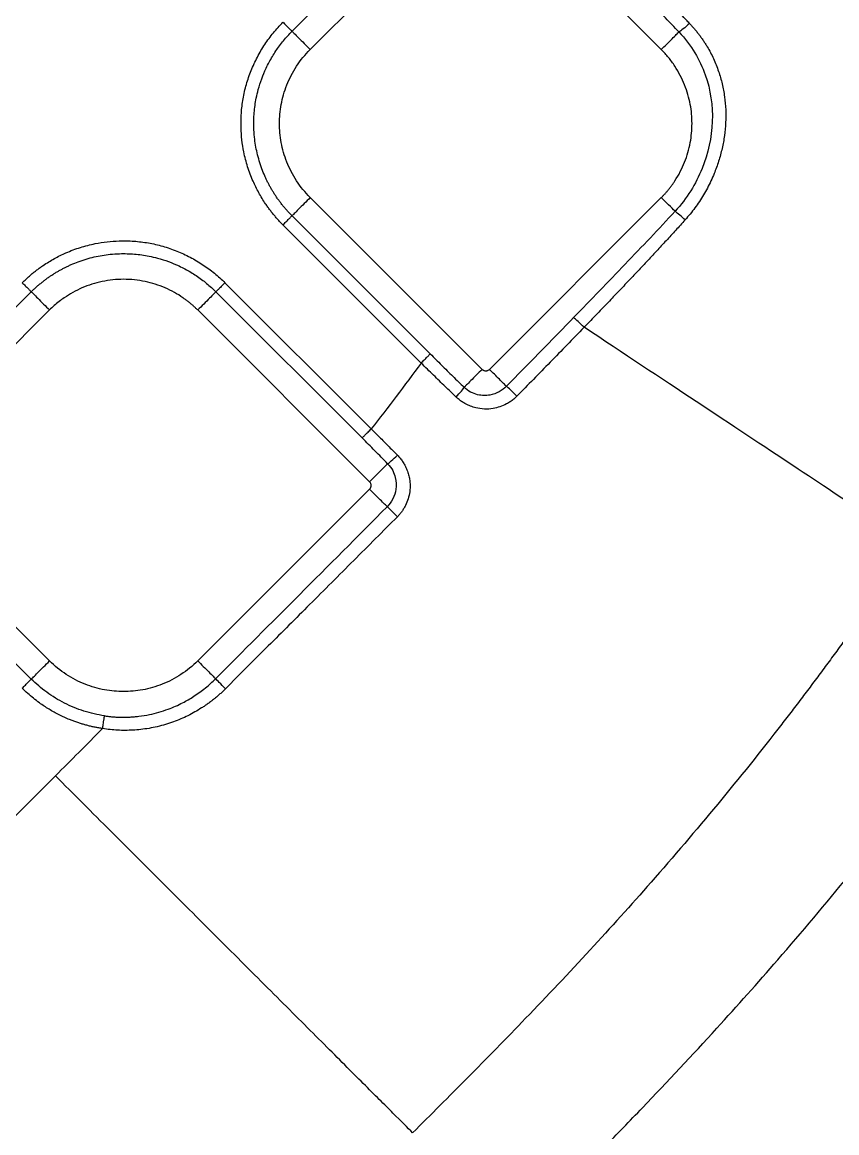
# Model space of a CAD drawing. Extents: x 0 to 84, y -21 to 126.
# Drawn here: x 52.936 to 56.058, y 29.942 to 34.201 of the extents above; entities that cross this region are included whole.
import ezdxf

# ---------------------------------------------------------------- set-up
doc = ezdxf.new("R2010")
doc.units = 0
doc.header["$MEASUREMENT"] = 0
doc.layers.add('1', color=4, linetype='Continuous')

# ---------------------------------------------------------------- blocks, each defined once
blk = doc.blocks.new('PRODIGY')
at = {"layer": '1', "color": 3, "linetype": 'Continuous', "lineweight": 25}
for p, q in [((53.9703, 34.1665), (54.6289, 34.8251)), ((54.04, 34.0968), (54.6986, 34.7554)), ((55.3856, 34.0968), (54.7269, 34.7554)), ((54.04, 33.5288), (54.6986, 32.8701)), ((54.7269, 32.8701), (55.3856, 33.5288)), ((53.9703, 33.4591), (54.5001, 32.9292)), ((54.4652, 32.8944), (53.9354, 33.4242)), ((53.7134, 33.2022), (54.2739, 32.6418)), ((52.3125, 32.5087), (52.9712, 33.1674)), ((54.239, 32.6069), (53.6786, 33.1674)), ((52.3822, 32.439), (53.0409, 33.0977)), ((54.2675, 32.439), (53.6089, 33.0977)), ((53.0409, 31.752), (52.3822, 32.4107)), ((53.6089, 31.752), (54.2675, 32.4107)), ((52.9712, 31.6823), (52.3125, 32.341)), ((52.8979, 31.1457), (53.0636, 31.3113))]:
    blk.add_line(p, q, dxfattribs=at)
for points, knots in [([(55.4937, 34.1965), (55.4897, 34.2007), (55.4789, 34.2121), (55.4584, 34.2335), (55.4312, 34.2615), (55.4012, 34.2919), (55.3718, 34.3215), (55.3421, 34.3511), (55.3096, 34.3831), (55.2783, 34.4138), (55.2582, 34.4334), (55.2503, 34.4411)], [0, 0, 0, 0, 0.051204, 0.137464, 0.257834, 0.391154, 0.509246, 0.619732, 0.756054, 0.904484, 1, 1, 1, 1]), ([(55.4531, 34.1643), (55.4446, 34.1732), (55.4276, 34.1909), (55.4019, 34.2176), (55.3759, 34.2443), (55.3497, 34.271), (55.3233, 34.2979), (55.2966, 34.3248), (55.2697, 34.3519), (55.2427, 34.379), (55.2246, 34.3972), (55.2155, 34.4063)], [0, 0, 0, 0, 0.108732, 0.218035, 0.327919, 0.438395, 0.549474, 0.661165, 0.773478, 0.88642, 1, 1, 1, 1]), ([(53.9354, 33.4242), (53.9319, 33.4278), (53.9249, 33.4349), (53.9148, 33.4459), (53.905, 33.4571), (53.8955, 33.4687), (53.8863, 33.4805), (53.8774, 33.4926), (53.8622, 33.5144), (53.8422, 33.547), (53.8188, 33.5943), (53.7991, 33.6465), (53.7816, 33.7146), (53.7739, 33.7838), (53.7752, 33.8521), (53.7819, 33.908), (53.7944, 33.9631), (53.8128, 34.0167), (53.8367, 34.0681), (53.8606, 34.1085), (53.8819, 34.1391), (53.8987, 34.161), (53.9165, 34.1818), (53.9291, 34.1948), (53.9354, 34.2013)], [0, 0, 0, 0, 0.017341, 0.034665, 0.051985, 0.069313, 0.086663, 0.104047, 0.121478, 0.179141, 0.236743, 0.304922, 0.372836, 0.480686, 0.54577, 0.610337, 0.67596, 0.741895, 0.807114, 0.872629, 0.904913, 0.936849, 0.968517, 1, 1, 1, 1]), ([(53.9354, 34.2013), (53.9393, 34.1974), (53.9435, 34.1933), (53.9515, 34.1853), (53.9553, 34.1815), (53.9618, 34.1749), (53.9645, 34.1723), (53.9684, 34.1683), (53.9697, 34.1671), (53.9703, 34.1665)], [0, 0, 0, 0, 0.25, 0.25, 0.5, 0.5, 0.75, 0.75, 1, 1, 1, 1]), ([(53.9703, 33.4591), (53.967, 33.4624), (53.9605, 33.469), (53.9511, 33.4792), (53.9421, 33.4896), (53.9334, 33.5001), (53.9251, 33.5108), (53.9171, 33.5216), (53.9095, 33.5326), (53.9023, 33.5436), (53.8954, 33.5547), (53.8889, 33.5659), (53.8827, 33.5771), (53.8768, 33.5884), (53.8712, 33.5999), (53.8636, 33.6167), (53.8504, 33.6495), (53.8355, 33.6991), (53.8266, 33.7526), (53.8231, 33.8041), (53.8244, 33.8542), (53.8312, 33.9027), (53.8447, 33.9606), (53.8616, 34.0068), (53.8823, 34.048), (53.8947, 34.0699), (53.908, 34.091), (53.9223, 34.1112), (53.9375, 34.1306), (53.9534, 34.1491), (53.9647, 34.1607), (53.9703, 34.1665)], [0, 0, 0, 0, 0.017777, 0.035429, 0.05295, 0.070334, 0.087578, 0.104677, 0.121626, 0.138421, 0.155059, 0.171536, 0.18785, 0.204007, 0.220236, 0.23663, 0.2744, 0.355233, 0.434068, 0.480754, 0.552371, 0.624938, 0.667358, 0.779414, 0.811539, 0.843523, 0.875325, 0.90691, 0.938239, 0.96928, 1, 1, 1, 1]), ([(53.9703, 34.1665), (53.9716, 34.1652), (53.9743, 34.1625), (53.9826, 34.1541), (53.9883, 34.1484), (54.0016, 34.1351), (54.0092, 34.1275), (54.0247, 34.112), (54.0326, 34.1041), (54.04, 34.0968)], [0, 0, 0, 0, 0.25, 0.25, 0.5, 0.5, 0.75, 0.75, 1, 1, 1, 1]), ([(55.3856, 34.0968), (55.3922, 34.1034), (55.3993, 34.1105), (55.4133, 34.1245), (55.4203, 34.1315), (55.4329, 34.1441), (55.4385, 34.1497), (55.4475, 34.1587), (55.4509, 34.1621), (55.4531, 34.1643)], [0, 0, 0, 0, 0.25, 0.25, 0.5, 0.5, 0.75, 0.75, 1, 1, 1, 1]), ([(55.4531, 34.1643), (55.4774, 34.1387), (55.4974, 34.1119), (55.5305, 34.0567), (55.5437, 34.0284), (55.5743, 33.9415), (55.583, 33.8812), (55.5787, 33.7597), (55.5656, 33.6984), (55.518, 33.5812), (55.4835, 33.5252), (55.4383, 33.4761)], [0, 0, 0, 0, 0.125, 0.125, 0.25, 0.25, 0.5, 0.5, 0.75, 0.75, 1, 1, 1, 1]), ([(55.4937, 34.1965), (55.4856, 34.1888), (55.477, 34.1812), (55.4624, 34.1697), (55.4564, 34.1656), (55.4531, 34.1643)], [0, 0, 0, 0, 0.5, 0.5, 1, 1, 1, 1]), ([(55.4937, 34.1965), (55.4969, 34.1931), (55.5032, 34.1864), (55.5123, 34.1759), (55.5211, 34.1652), (55.5297, 34.1542), (55.5381, 34.1429), (55.5461, 34.1313), (55.5539, 34.1194), (55.5679, 34.0967), (55.5863, 34.0617), (55.6054, 34.0139), (55.6195, 33.9649), (55.6316, 33.8995), (55.6343, 33.8326), (55.6281, 33.7664), (55.6191, 33.717), (55.6058, 33.6681), (55.5908, 33.6267), (55.5758, 33.5926), (55.5622, 33.5654), (55.5475, 33.5391), (55.5315, 33.5137), (55.5144, 33.4892), (55.4962, 33.4655), (55.4832, 33.4506), (55.4766, 33.4432)], [0, 0, 0, 0, 0.016737, 0.033527, 0.050381, 0.067312, 0.084331, 0.101452, 0.118688, 0.136051, 0.198657, 0.262355, 0.323008, 0.384058, 0.504054, 0.56415, 0.624573, 0.685583, 0.746728, 0.78347, 0.819977, 0.856273, 0.892389, 0.928356, 0.964213, 1, 1, 1, 1]), ([(54.04, 33.5288), (54.0204, 33.5484), (54.0028, 33.57), (53.9728, 33.616), (53.9603, 33.6402), (53.9408, 33.6897), (53.9336, 33.7148), (53.9244, 33.7646), (53.9223, 33.7891), (53.9223, 33.8364), (53.9244, 33.861), (53.9336, 33.9107), (53.9408, 33.9359), (53.9603, 33.9853), (53.9728, 34.0096), (54.0028, 34.0555), (54.0204, 34.0772), (54.04, 34.0968)], [0, 0, 0, 0, 0.125, 0.125, 0.25, 0.25, 0.375, 0.375, 0.5, 0.5, 0.625, 0.625, 0.75, 0.75, 0.875, 0.875, 1, 1, 1, 1]), ([(55.3856, 33.5288), (55.3883, 33.5316), (55.3938, 33.5371), (55.4017, 33.5458), (55.4094, 33.5548), (55.4169, 33.564), (55.424, 33.5734), (55.431, 33.5831), (55.443, 33.6009), (55.4587, 33.6278), (55.4754, 33.6642), (55.4882, 33.7015), (55.4997, 33.7507), (55.5055, 33.8128), (55.4998, 33.8748), (55.4882, 33.924), (55.4753, 33.9614), (55.4586, 33.9978), (55.4414, 34.0272), (55.4259, 34.0498), (55.4132, 34.0663), (55.3999, 34.082), (55.3903, 34.0919), (55.3856, 34.0968)], [0, 0, 0, 0, 0.018616, 0.037254, 0.055932, 0.074666, 0.093472, 0.112367, 0.131367, 0.195947, 0.260082, 0.321569, 0.383574, 0.500041, 0.616523, 0.678364, 0.739999, 0.804227, 0.868702, 0.901908, 0.934801, 0.967468, 1, 1, 1, 1]), ([(54.04, 33.5288), (54.0326, 33.5214), (54.0247, 33.5135), (54.0092, 33.498), (54.0016, 33.4904), (53.9883, 33.4771), (53.9826, 33.4714), (53.9743, 33.4631), (53.9716, 33.4604), (53.9703, 33.4591)], [0, 0, 0, 0, 0.25, 0.25, 0.5, 0.5, 0.75, 0.75, 1, 1, 1, 1]), ([(55.4383, 33.4761), (55.4313, 33.483), (55.4226, 33.4918), (55.4041, 33.5102), (55.3945, 33.5199), (55.3856, 33.5288)], [0, 0, 0, 0, 0.5, 0.5, 1, 1, 1, 1]), ([(55.4383, 33.4761), (55.3759, 33.4088), (55.3119, 33.3411), (55.1819, 33.2051), (55.116, 33.1368), (55.0495, 33.0684)], [0, 0, 0, 0, 0.5, 0.5, 1, 1, 1, 1]), ([(55.4766, 33.4432), (55.4701, 33.4492), (55.4629, 33.4556), (55.4495, 33.4672), (55.4432, 33.4723), (55.4383, 33.4761)], [0, 0, 0, 0, 0.5, 0.5, 1, 1, 1, 1]), ([(53.9354, 33.4242), (53.9391, 33.4279), (53.943, 33.4318), (53.9508, 33.4396), (53.9546, 33.4434), (53.9613, 33.4501), (53.9641, 33.4529), (53.9683, 33.4571), (53.9696, 33.4584), (53.9703, 33.4591)], [0, 0, 0, 0, 0.25, 0.25, 0.5, 0.5, 0.75, 0.75, 1, 1, 1, 1]), ([(55.4766, 33.4432), (55.4647, 33.4299), (55.4407, 33.4033), (55.4041, 33.3633), (55.3668, 33.323), (55.3289, 33.2823), (55.2903, 33.2412), (55.2512, 33.1999), (55.2115, 33.1582), (55.1713, 33.1162), (55.1307, 33.0738), (55.1033, 33.0455), (55.0896, 33.0313)], [0, 0, 0, 0, 0.094662, 0.190609, 0.287822, 0.386266, 0.485897, 0.586663, 0.688509, 0.791379, 0.895224, 1, 1, 1, 1]), ([(52.9363, 33.2022), (52.9399, 33.2057), (52.947, 33.2127), (52.958, 33.2228), (52.9692, 33.2326), (52.9808, 33.2422), (52.9926, 33.2514), (53.0046, 33.2603), (53.0265, 33.2755), (53.059, 33.2955), (53.1064, 33.3189), (53.1586, 33.3386), (53.2267, 33.356), (53.2959, 33.3638), (53.3642, 33.3625), (53.4201, 33.3558), (53.4752, 33.3432), (53.5288, 33.3248), (53.5802, 33.301), (53.6206, 33.2771), (53.6512, 33.2558), (53.673, 33.2389), (53.6939, 33.2212), (53.7069, 33.2085), (53.7134, 33.2022)], [0, 0, 0, 0, 0.017341, 0.034665, 0.051985, 0.069313, 0.086663, 0.104047, 0.121478, 0.179141, 0.236743, 0.304922, 0.372836, 0.480686, 0.54577, 0.610337, 0.67596, 0.741895, 0.807114, 0.872629, 0.904913, 0.936849, 0.968517, 1, 1, 1, 1]), ([(52.9712, 33.1674), (52.9745, 33.1706), (52.9811, 33.1771), (52.9913, 33.1865), (53.0017, 33.1955), (53.0122, 33.2042), (53.0229, 33.2125), (53.0337, 33.2205), (53.0447, 33.2281), (53.0557, 33.2353), (53.0668, 33.2422), (53.078, 33.2488), (53.0892, 33.2549), (53.1005, 33.2608), (53.112, 33.2664), (53.1288, 33.274), (53.1616, 33.2873), (53.2112, 33.3021), (53.2647, 33.3111), (53.3162, 33.3145), (53.3663, 33.3132), (53.4148, 33.3064), (53.4727, 33.2929), (53.5188, 33.276), (53.5601, 33.2553), (53.582, 33.243), (53.6031, 33.2296), (53.6233, 33.2153), (53.6427, 33.2001), (53.6612, 33.1842), (53.6728, 33.173), (53.6786, 33.1674)], [0, 0, 0, 0, 0.017777, 0.035429, 0.05295, 0.070335, 0.087579, 0.104677, 0.121626, 0.138421, 0.155059, 0.171537, 0.18785, 0.204007, 0.220236, 0.23663, 0.2744, 0.355233, 0.434067, 0.480754, 0.552372, 0.624938, 0.667358, 0.779414, 0.811539, 0.843523, 0.875326, 0.90691, 0.93824, 0.96928, 1, 1, 1, 1]), ([(52.9363, 33.2022), (52.94, 33.1985), (52.9439, 33.1946), (52.9517, 33.1868), (52.9555, 33.183), (52.9621, 33.1764), (52.965, 33.1735), (52.9692, 33.1694), (52.9705, 33.168), (52.9712, 33.1674)], [0, 0, 0, 0, 0.25, 0.25, 0.5, 0.5, 0.75, 0.75, 1, 1, 1, 1]), ([(53.6089, 33.0977), (53.6059, 33.1005), (53.6001, 33.1062), (53.591, 33.1145), (53.5818, 33.1225), (53.5722, 33.1301), (53.5625, 33.1375), (53.5452, 33.1498), (53.5196, 33.1656), (53.4841, 33.1831), (53.4466, 33.1971), (53.3937, 33.211), (53.3249, 33.2182), (53.256, 33.211), (53.2031, 33.1971), (53.1656, 33.1831), (53.1301, 33.1656), (53.101, 33.1476), (53.0774, 33.1303), (53.0585, 33.1147), (53.0467, 33.1033), (53.0409, 33.0977)], [0, 0, 0, 0, 0.019458, 0.038879, 0.058283, 0.077687, 0.097108, 0.116567, 0.178329, 0.240094, 0.30443, 0.368769, 0.500007, 0.631244, 0.695581, 0.75992, 0.821682, 0.883447, 0.922321, 0.961124, 1, 1, 1, 1]), ([(53.7134, 33.2022), (53.7095, 33.1983), (53.7053, 33.1941), (53.6974, 33.1862), (53.6936, 33.1824), (53.687, 33.1758), (53.6843, 33.1731), (53.6804, 33.1692), (53.6792, 33.168), (53.6786, 33.1674)], [0, 0, 0, 0, 0.25, 0.25, 0.5, 0.5, 0.75, 0.75, 1, 1, 1, 1]), ([(52.9712, 33.1674), (52.9725, 33.1661), (52.9752, 33.1633), (52.9835, 33.155), (52.9892, 33.1493), (53.0025, 33.136), (53.0101, 33.1284), (53.0256, 33.1129), (53.0335, 33.105), (53.0409, 33.0977)], [0, 0, 0, 0, 0.25, 0.25, 0.5, 0.5, 0.75, 0.75, 1, 1, 1, 1]), ([(53.6786, 33.1674), (53.6772, 33.1661), (53.6745, 33.1633), (53.6662, 33.155), (53.6605, 33.1493), (53.6472, 33.136), (53.6396, 33.1284), (53.6241, 33.1129), (53.6162, 33.105), (53.6089, 33.0977)], [0, 0, 0, 0, 0.25, 0.25, 0.5, 0.5, 0.75, 0.75, 1, 1, 1, 1]), ([(54.7919, 32.8051), (54.8215, 32.8352), (54.8797, 32.8944), (54.9656, 32.9822), (55.0218, 33.04), (55.0495, 33.0684)], [0, 0, 0, 0, 0.343399, 0.676732, 1, 1, 1, 1]), ([(55.0896, 33.0313), (55.0821, 33.0386), (55.074, 33.0464), (55.0596, 33.0596), (55.0535, 33.0651), (55.0495, 33.0684)], [0, 0, 0, 0, 0.5, 0.5, 1, 1, 1, 1]), ([(55.0896, 33.0313), (55.0678, 33.0088), (55.0245, 32.964), (54.9597, 32.8976), (54.8957, 32.832), (54.8531, 32.7887), (54.832, 32.7672)], [0, 0, 0, 0, 0.254927, 0.506539, 0.754882, 1, 1, 1, 1]), ([(56.3436, 32.2001), (56.306, 32.225), (56.2478, 32.2636), (56.0943, 32.3653), (55.9992, 32.4284), (55.7792, 32.5742), (55.6543, 32.657), (55.3844, 32.8359), (55.2393, 32.9321), (55.0896, 33.0313)], [0, 0, 0, 0, 0.25, 0.25, 0.5, 0.5, 0.75, 0.75, 1, 1, 1, 1]), ([(54.4652, 32.8944), (54.4692, 32.8983), (54.4733, 32.9025), (54.4813, 32.9104), (54.4851, 32.9142), (54.4916, 32.9208), (54.4943, 32.9235), (54.4982, 32.9274), (54.4995, 32.9286), (54.5001, 32.9292)], [0, 0, 0, 0, 0.25, 0.25, 0.5, 0.5, 0.75, 0.75, 1, 1, 1, 1]), ([(54.5001, 32.9292), (54.5073, 32.9221), (54.5216, 32.9078), (54.5432, 32.8863), (54.5647, 32.8649), (54.5863, 32.8436), (54.608, 32.8223), (54.6225, 32.8082), (54.6297, 32.8012)], [0, 0, 0, 0, 0.166768, 0.333471, 0.500127, 0.666755, 0.833372, 1, 1, 1, 1]), ([(54.599, 32.764), (54.5921, 32.7705), (54.5782, 32.7839), (54.557, 32.8043), (54.535, 32.8257), (54.5124, 32.8478), (54.489, 32.8708), (54.4733, 32.8864), (54.4652, 32.8944)], [0, 0, 0, 0, 0.152336, 0.310402, 0.474199, 0.643731, 0.818997, 1, 1, 1, 1]), ([(54.6986, 32.8701), (54.6916, 32.863), (54.684, 32.8555), (54.6691, 32.8406), (54.6618, 32.8332), (54.6488, 32.8202), (54.6431, 32.8146), (54.6344, 32.8059), (54.6314, 32.8029), (54.6297, 32.8012)], [0, 0, 0, 0, 0.25, 0.25, 0.5, 0.5, 0.75, 0.75, 1, 1, 1, 1]), ([(54.6986, 32.8701), (54.6993, 32.8695), (54.7006, 32.8683), (54.7028, 32.8669), (54.7055, 32.8655), (54.7089, 32.8645), (54.7128, 32.8641), (54.7167, 32.8645), (54.7205, 32.8657), (54.724, 32.8675), (54.7259, 32.8692), (54.7269, 32.8701)], [0, 0, 0, 0, 0.082905, 0.165885, 0.250407, 0.376046, 0.500113, 0.624129, 0.749819, 0.875798, 1, 1, 1, 1]), ([(54.7919, 32.8051), (54.7892, 32.8078), (54.7855, 32.8115), (54.7763, 32.8208), (54.7708, 32.8262), (54.7589, 32.8382), (54.7524, 32.8446), (54.7395, 32.8575), (54.733, 32.864), (54.7269, 32.8701)], [0, 0, 0, 0, 0.25, 0.25, 0.5, 0.5, 0.75, 0.75, 1, 1, 1, 1]), ([(54.599, 32.764), (54.6066, 32.772), (54.614, 32.7802), (54.6251, 32.7936), (54.6287, 32.7987), (54.6297, 32.8012)], [0, 0, 0, 0, 0.5, 0.5, 1, 1, 1, 1]), ([(54.7919, 32.8051), (54.784, 32.797), (54.7747, 32.7899), (54.7533, 32.7782), (54.7413, 32.7736), (54.721, 32.7701), (54.7138, 32.7694), (54.6986, 32.7697), (54.6904, 32.7707), (54.673, 32.7749), (54.6638, 32.7782), (54.6458, 32.7878), (54.637, 32.7941), (54.6297, 32.8012)], [0, 0, 0, 0, 0.25, 0.25, 0.5, 0.5, 0.625, 0.625, 0.75, 0.75, 0.875, 0.875, 1, 1, 1, 1]), ([(54.832, 32.7672), (54.8241, 32.775), (54.8157, 32.7832), (54.8012, 32.7968), (54.7953, 32.8022), (54.7919, 32.8051)], [0, 0, 0, 0, 0.5, 0.5, 1, 1, 1, 1]), ([(54.832, 32.7672), (54.83, 32.7653), (54.8261, 32.7614), (54.8199, 32.756), (54.8134, 32.7508), (54.8066, 32.746), (54.7996, 32.7416), (54.7868, 32.7343), (54.7674, 32.7258), (54.7388, 32.7186), (54.7072, 32.7166), (54.6781, 32.721), (54.6542, 32.7285), (54.637, 32.7364), (54.6224, 32.7451), (54.6101, 32.7539), (54.6027, 32.7606), (54.599, 32.764)], [0, 0, 0, 0, 0.0319236, 0.0637799, 0.095651, 0.1276189, 0.1597652, 0.1921697, 0.29831, 0.4040876, 0.5337222, 0.6640897, 0.7444113, 0.8246648, 0.8836257, 0.9419113, 1, 1, 1, 1]), ([(54.239, 32.6069), (54.2396, 32.6075), (54.2409, 32.6088), (54.2448, 32.6127), (54.2475, 32.6154), (54.254, 32.6219), (54.2578, 32.6257), (54.2658, 32.6337), (54.2699, 32.6378), (54.2739, 32.6418)], [0, 0, 0, 0, 0.25, 0.25, 0.5, 0.5, 0.75, 0.75, 1, 1, 1, 1]), ([(54.2739, 32.6418), (54.2799, 32.6357), (54.2918, 32.6239), (54.3094, 32.6063), (54.3264, 32.5892), (54.3429, 32.5726), (54.3587, 32.5565), (54.3691, 32.5459), (54.3742, 32.5407)], [0, 0, 0, 0, 0.179887, 0.354486, 0.523796, 0.687818, 0.846552, 1, 1, 1, 1]), ([(54.3368, 32.5083), (54.3287, 32.5165), (54.3124, 32.533), (54.288, 32.5577), (54.2635, 32.5824), (54.2472, 32.5987), (54.239, 32.6069)], [0, 0, 0, 0, 0.250408, 0.500519, 0.750371, 1, 1, 1, 1]), ([(54.3368, 32.5083), (54.339, 32.5093), (54.344, 32.5132), (54.3575, 32.5249), (54.366, 32.5327), (54.3742, 32.5407)], [0, 0, 0, 0, 0.5, 0.5, 1, 1, 1, 1]), ([(54.3742, 32.5407), (54.376, 32.5388), (54.3797, 32.535), (54.3848, 32.5289), (54.3897, 32.5226), (54.3942, 32.5161), (54.3985, 32.5094), (54.4044, 32.499), (54.4111, 32.4845), (54.4171, 32.4664), (54.4209, 32.4486), (54.4232, 32.4271), (54.4222, 32.4017), (54.416, 32.3734), (54.4074, 32.352), (54.3987, 32.3361), (54.3914, 32.3251), (54.3833, 32.3146), (54.3772, 32.3083), (54.3742, 32.3051)], [0, 0, 0, 0, 0.030504, 0.060922, 0.091323, 0.121773, 0.152341, 0.183093, 0.25923, 0.335883, 0.401733, 0.467358, 0.585184, 0.69162, 0.798364, 0.848901, 0.899139, 0.9494, 1, 1, 1, 1]), ([(54.3368, 32.5083), (54.3353, 32.5067), (54.3324, 32.5038), (54.3238, 32.4953), (54.3182, 32.4896), (54.305, 32.4765), (54.2976, 32.4691), (54.2824, 32.4539), (54.2747, 32.4462), (54.2675, 32.439)], [0, 0, 0, 0, 0.25, 0.25, 0.5, 0.5, 0.75, 0.75, 1, 1, 1, 1]), ([(54.3368, 32.5083), (54.345, 32.4998), (54.3513, 32.4906), (54.3607, 32.4728), (54.3639, 32.4641), (54.3702, 32.4393), (54.3704, 32.4245), (54.3665, 32.3973), (54.3623, 32.3847), (54.3508, 32.3621), (54.3435, 32.352), (54.3349, 32.3433)], [0, 0, 0, 0, 0.125, 0.125, 0.25, 0.25, 0.5, 0.5, 0.75, 0.75, 1, 1, 1, 1]), ([(54.2675, 32.4107), (54.2681, 32.4113), (54.2693, 32.4126), (54.2707, 32.4148), (54.2721, 32.4176), (54.2731, 32.4209), (54.2735, 32.4248), (54.2731, 32.4288), (54.272, 32.4325), (54.2701, 32.4361), (54.2684, 32.438), (54.2675, 32.439)], [0, 0, 0, 0, 0.083056, 0.165924, 0.250053, 0.375207, 0.499866, 0.624355, 0.749835, 0.875133, 1, 1, 1, 1]), ([(54.3349, 32.3433), (54.3327, 32.3455), (54.3293, 32.349), (54.3202, 32.358), (54.3146, 32.3636), (54.302, 32.3762), (54.2951, 32.3831), (54.2812, 32.3971), (54.2741, 32.4041), (54.2675, 32.4107)], [0, 0, 0, 0, 0.25, 0.25, 0.5, 0.5, 0.75, 0.75, 1, 1, 1, 1]), ([(54.3349, 32.3433), (54.2205, 32.2282), (54.1084, 32.1157), (53.8893, 31.896), (53.7821, 31.7886), (53.6772, 31.6837)], [0, 0, 0, 0, 0.5, 0.5, 1, 1, 1, 1]), ([(54.3742, 32.3051), (54.3659, 32.3133), (54.3573, 32.3218), (54.343, 32.3357), (54.3375, 32.3409), (54.3349, 32.3433)], [0, 0, 0, 0, 0.5, 0.5, 1, 1, 1, 1]), ([(54.3742, 32.3051), (54.3463, 32.2772), (54.2906, 32.2212), (54.2066, 32.137), (54.1222, 32.0524), (54.0131, 31.9432), (53.8775, 31.8074), (53.7702, 31.7001), (53.7156, 31.6455)], [0, 0, 0, 0, 0.126835, 0.254391, 0.382593, 0.511362, 0.751552, 1, 1, 1, 1]), ([(56.3436, 32.2001), (56.3315, 32.1819), (56.3072, 32.1455), (56.2703, 32.0911), (56.2332, 32.037), (56.1957, 31.9831), (56.158, 31.9294), (56.12, 31.876), (56.0817, 31.8227), (56.0432, 31.7698), (56.0044, 31.7171), (55.9654, 31.6647), (55.9261, 31.6125), (55.8866, 31.5607), (55.7803, 31.4227), (55.6029, 31.2011), (55.3573, 30.9131), (55.1111, 30.6398), (54.8753, 30.3901), (54.6475, 30.1574), (54.5022, 30.012), (54.4326, 29.9424)], [0, 0, 0, 0, 0.022153, 0.044308, 0.066464, 0.088615, 0.11076, 0.132894, 0.155015, 0.177117, 0.199199, 0.221256, 0.243284, 0.265281, 0.287241, 0.419621, 0.552563, 0.670397, 0.791919, 0.900257, 1, 1, 1, 1]), ([(54.8288, 29.5461), (54.887, 29.6044), (55.0001, 29.7175), (55.1618, 29.8814), (55.3613, 30.0875), (55.5845, 30.3258), (55.849, 30.6227), (56.1013, 30.9219), (56.2972, 31.1694), (56.4275, 31.341), (56.5015, 31.4405), (56.5746, 31.5406), (56.6465, 31.6413), (56.7173, 31.7425), (56.787, 31.844), (56.8325, 31.9122), (56.8552, 31.9462)], [0, 0, 0, 0, 0.078481, 0.152347, 0.219382, 0.351785, 0.46339, 0.598241, 0.724768, 0.76422, 0.80367, 0.843093, 0.882463, 0.921753, 0.96094, 1, 1, 1, 1]), ([(52.9712, 31.6823), (52.9725, 31.6836), (52.9752, 31.6863), (52.9835, 31.6947), (52.9892, 31.7004), (53.0025, 31.7137), (53.0101, 31.7213), (53.0256, 31.7368), (53.0335, 31.7447), (53.0409, 31.752)], [0, 0, 0, 0, 0.25, 0.25, 0.5, 0.5, 0.75, 0.75, 1, 1, 1, 1]), ([(53.6089, 31.752), (53.5892, 31.7324), (53.5676, 31.7149), (53.5217, 31.6849), (53.4974, 31.6724), (53.448, 31.6528), (53.4228, 31.6457), (53.3731, 31.6365), (53.3485, 31.6344), (53.3012, 31.6344), (53.2766, 31.6365), (53.2269, 31.6457), (53.2017, 31.6528), (53.1523, 31.6724), (53.128, 31.6849), (53.0821, 31.7149), (53.0605, 31.7324), (53.0409, 31.752)], [0, 0, 0, 0, 0.125, 0.125, 0.25, 0.25, 0.375, 0.375, 0.5, 0.5, 0.625, 0.625, 0.75, 0.75, 0.875, 0.875, 1, 1, 1, 1]), ([(53.6089, 31.752), (53.6157, 31.7452), (53.6231, 31.7378), (53.6376, 31.7233), (53.6448, 31.7161), (53.6576, 31.7033), (53.6633, 31.6976), (53.6721, 31.6888), (53.6753, 31.6856), (53.6772, 31.6837)], [0, 0, 0, 0, 0.25, 0.25, 0.5, 0.5, 0.75, 0.75, 1, 1, 1, 1]), ([(52.9363, 31.6475), (52.9402, 31.6514), (52.9444, 31.6555), (52.9523, 31.6635), (52.9562, 31.6673), (52.9627, 31.6739), (52.9654, 31.6766), (52.9693, 31.6805), (52.9705, 31.6817), (52.9712, 31.6823)], [0, 0, 0, 0, 0.25, 0.25, 0.5, 0.5, 0.75, 0.75, 1, 1, 1, 1]), ([(53.2442, 31.4925), (53.2394, 31.4932), (53.2298, 31.4947), (53.2156, 31.4975), (53.2014, 31.5005), (53.1873, 31.504), (53.1733, 31.5078), (53.15, 31.5148), (53.1177, 31.5264), (53.0775, 31.5447), (53.0389, 31.5661), (53.0063, 31.5878), (52.9793, 31.6085), (52.9571, 31.6273), (52.9433, 31.6407), (52.9363, 31.6475)], [0, 0, 0, 0, 0.041453, 0.082849, 0.124216, 0.165583, 0.20698, 0.248435, 0.37422, 0.500011, 0.625796, 0.751587, 0.834429, 0.917156, 1, 1, 1, 1]), ([(53.2514, 31.5412), (53.2249, 31.5452), (53.1986, 31.5513), (53.1471, 31.5677), (53.1221, 31.578), (53.0743, 31.6023), (53.0515, 31.6163), (53.009, 31.6473), (52.9892, 31.6643), (52.9712, 31.6823)], [0, 0, 0, 0, 0.25, 0.25, 0.5, 0.5, 0.75, 0.75, 1, 1, 1, 1]), ([(53.7156, 31.6455), (53.7121, 31.642), (53.7051, 31.6351), (53.6942, 31.6251), (53.6831, 31.6154), (53.6718, 31.606), (53.6602, 31.597), (53.6484, 31.5882), (53.6363, 31.5797), (53.6113, 31.5632), (53.5719, 31.5409), (53.5149, 31.5166), (53.4543, 31.4985), (53.402, 31.4896), (53.3611, 31.4862), (53.3317, 31.4853), (53.3024, 31.486), (53.2732, 31.4883), (53.2539, 31.4911), (53.2442, 31.4925)], [0, 0, 0, 0, 0.028741, 0.057417, 0.086044, 0.114645, 0.143236, 0.17184, 0.200474, 0.229158, 0.346676, 0.463939, 0.589623, 0.71491, 0.772331, 0.829374, 0.886216, 0.943034, 1, 1, 1, 1]), ([(53.2514, 31.5412), (53.2558, 31.5406), (53.2646, 31.5394), (53.2781, 31.538), (53.2919, 31.5369), (53.306, 31.5362), (53.3204, 31.5359), (53.3353, 31.536), (53.3506, 31.5366), (53.3665, 31.5377), (53.391, 31.5403), (53.4349, 31.5475), (53.4918, 31.5639), (53.5483, 31.5889), (53.588, 31.6119), (53.6167, 31.6316), (53.6382, 31.6482), (53.6584, 31.6654), (53.671, 31.6776), (53.6772, 31.6837)], [0, 0, 0, 0, 0.028376, 0.057447, 0.087179, 0.117536, 0.148481, 0.180158, 0.213112, 0.247405, 0.283059, 0.371543, 0.533716, 0.662966, 0.769366, 0.828767, 0.887068, 0.944174, 1, 1, 1, 1]), ([(53.7156, 31.6455), (53.7072, 31.6539), (53.6985, 31.6625), (53.6846, 31.6764), (53.6794, 31.6816), (53.6772, 31.6837)], [0, 0, 0, 0, 0.5, 0.5, 1, 1, 1, 1]), ([(53.2442, 31.4925), (53.245, 31.4977), (53.2458, 31.5032), (53.2474, 31.514), (53.2482, 31.5193), (53.2496, 31.5286), (53.2501, 31.5326), (53.251, 31.5384), (53.2513, 31.5403), (53.2514, 31.5412)], [0, 0, 0, 0, 0.25, 0.25, 0.5, 0.5, 0.75, 0.75, 1, 1, 1, 1]), ([(54.4326, 29.9424), (54.4137, 29.9612), (54.3886, 29.9863), (54.3254, 30.0495), (54.2874, 30.0875), (54.199, 30.1759), (54.1487, 30.2262), (54.0378, 30.3371), (53.9772, 30.3977), (53.8484, 30.5265), (53.7802, 30.5947), (53.6397, 30.7352), (53.5673, 30.8076), (53.4216, 30.9533), (53.3484, 31.0265), (53.2039, 31.171), (53.1327, 31.2422), (53.0636, 31.3113)], [0, 0, 0, 0, 0.125, 0.125, 0.25, 0.25, 0.375, 0.375, 0.5, 0.5, 0.625, 0.625, 0.75, 0.75, 0.875, 0.875, 1, 1, 1, 1]), ([(58.1723, 30.9846), (58.1623, 30.9673), (58.1424, 30.9325), (58.1122, 30.8807), (58.0817, 30.8291), (58.0509, 30.7777), (58.0199, 30.7267), (57.9886, 30.6759), (57.957, 30.6253), (57.9252, 30.575), (57.8931, 30.5249), (57.8607, 30.4751), (57.8281, 30.4256), (57.7952, 30.3762), (57.7621, 30.3271), (57.7287, 30.2783), (57.6951, 30.2296), (57.6286, 30.1347), (57.528, 29.9952), (57.3911, 29.8136), (57.2521, 29.6367), (57.0707, 29.4152), (56.8401, 29.1485), (56.6094, 28.8982), (56.4241, 28.7046), (56.256, 28.5325), (56.1297, 28.406), (56.0492, 28.3255)], [0, 0, 0, 0, 0.017645, 0.035258, 0.052841, 0.070396, 0.087924, 0.105427, 0.122906, 0.140364, 0.1578, 0.175216, 0.192613, 0.209991, 0.227352, 0.244694, 0.262019, 0.279326, 0.346573, 0.413215, 0.479148, 0.544211, 0.664687, 0.788761, 0.843056, 0.900072, 1, 1, 1, 1])]:
    blk.add_open_spline(points, degree=3, knots=knots, dxfattribs=at)
for points in [[(54.4652, 32.8944), (54.4019, 32.8079), (54.338, 32.7237), (54.2739, 32.6418)], [(53.2442, 31.4925), (53.1834, 31.4312), (53.1232, 31.371), (53.0636, 31.3113)]]:
    blk.add_open_spline(points, degree=3, dxfattribs=at)

msp = doc.modelspace()

# ---------------------------------------------------------------- block references
at = {"layer": '1'}
msp.add_blockref('PRODIGY', (0, 0), dxfattribs=at)

doc.saveas('drawing.dxf')
